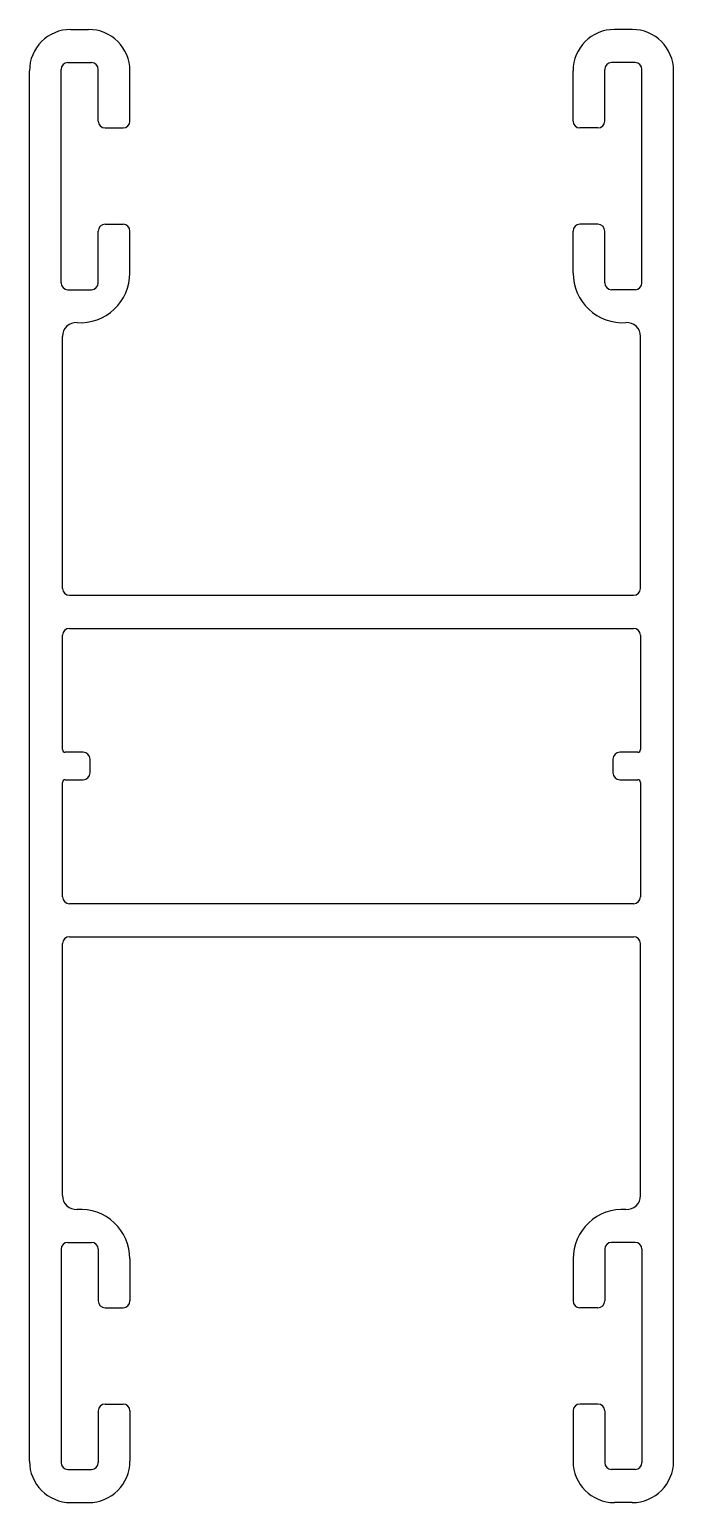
# Model space of a CAD drawing. Extents: x 3.4 to 26.8, y 2.9 to 56.4.
import ezdxf

# ---------------------------------------------------------------- set-up
doc = ezdxf.new("R2010")
doc.units = 0
doc.layers.get('0').update_dxf_attribs({"linetype": 'CONTINUOUS'})

msp = doc.modelspace()

# ---------------------------------------------------------------- linework, layer by layer
for p, q in [((4.904, 56.423), (5.554, 56.423)), ((25.304, 56.423), (24.654, 56.423)), ((4.804, 55.223), (5.654, 55.223)), ((25.404, 55.223), (24.554, 55.223)), ((3.404, 4.423), (3.404, 54.923)), ((4.554, 47.223), (4.554, 54.973)), ((5.904, 53.098), (5.904, 54.973)), ((7.054, 53.098), (7.054, 54.923)), ((23.154, 53.098), (23.154, 54.923)), ((24.304, 53.098), (24.304, 54.973)), ((25.654, 47.223), (25.654, 54.973)), ((26.804, 4.423), (26.804, 54.923)), ((6.154, 52.848), (6.804, 52.848)), ((24.054, 52.848), (23.404, 52.848)), ((6.154, 49.348), (6.804, 49.348)), ((24.054, 49.348), (23.404, 49.348)), ((5.904, 47.223), (5.904, 49.098)), ((7.054, 47.573), (7.054, 49.098)), ((23.154, 47.573), (23.154, 49.098)), ((24.304, 47.223), (24.304, 49.098)), ((4.804, 46.973), (5.654, 46.973)), ((25.404, 46.973), (24.554, 46.973)), ((4.604, 36.123), (4.604, 45.278)), ((25.604, 36.123), (25.604, 45.278)), ((4.854, 35.873), (25.354, 35.873)), ((4.604, 30.273), (4.604, 34.423)), ((4.854, 34.673), (25.354, 34.673)), ((25.604, 34.423), (25.604, 30.273)), ((5.354, 30.173), (4.704, 30.173)), ((25.504, 30.173), (24.854, 30.173)), ((5.604, 29.423), (5.604, 29.923)), ((24.604, 29.923), (24.604, 29.423)), ((4.604, 24.923), (4.604, 29.073)), ((4.704, 29.173), (5.354, 29.173)), ((24.854, 29.173), (25.504, 29.173)), ((25.604, 29.073), (25.604, 24.923)), ((25.354, 24.673), (4.854, 24.673)), ((4.604, 14.069), (4.604, 23.223)), ((4.854, 23.473), (25.354, 23.473)), ((25.604, 14.069), (25.604, 23.223)), ((4.804, 12.373), (5.654, 12.373)), ((25.404, 12.373), (24.554, 12.373)), ((4.554, 12.123), (4.554, 4.373)), ((5.904, 12.123), (5.904, 10.248)), ((7.054, 11.773), (7.054, 10.248)), ((23.154, 11.773), (23.154, 10.248)), ((24.304, 12.123), (24.304, 10.248)), ((25.654, 12.123), (25.654, 4.373)), ((6.154, 9.998), (6.804, 9.998)), ((24.054, 9.998), (23.404, 9.998)), ((6.154, 6.498), (6.804, 6.498)), ((24.054, 6.498), (23.404, 6.498)), ((5.904, 6.248), (5.904, 4.373)), ((7.054, 6.248), (7.054, 4.423)), ((23.154, 6.248), (23.154, 4.423)), ((24.304, 6.248), (24.304, 4.373)), ((4.804, 4.123), (5.654, 4.123)), ((25.404, 4.123), (24.554, 4.123)), ((4.904, 2.923), (5.554, 2.923)), ((25.304, 2.923), (24.654, 2.923))]:
    msp.add_line(p, q)
for centre, radius, start, end in [((4.904, 54.923), 1.5, 90, 180), ((5.554, 54.923), 1.5, 0, 90), ((24.654, 54.923), 1.5, 90, 180), ((25.304, 54.923), 1.5, 0, 90), ((4.804, 54.973), 0.25, 90, 180), ((5.654, 54.973), 0.25, 0, 90), ((24.554, 54.973), 0.25, 90, 180), ((25.404, 54.973), 0.25, 0, 90), ((6.154, 53.098), 0.25, 180, 270), ((6.804, 53.098), 0.25, 270, 360), ((23.404, 53.098), 0.25, 180, 270), ((24.054, 53.098), 0.25, 270, 360), ((6.154, 49.098), 0.25, 90, 180), ((6.804, 49.098), 0.25, 0, 90), ((23.404, 49.098), 0.25, 90, 180), ((24.054, 49.098), 0.25, 0, 90), ((4.804, 47.223), 0.25, 180, 270), ((5.254, 47.573), 1.8, 266.2607, 0), ((5.654, 47.223), 0.25, 270, 360), ((24.954, 47.573), 1.8, 180, 273.7393), ((24.554, 47.223), 0.25, 180, 270), ((25.404, 47.223), 0.25, 270, 360), ((5.104, 45.278), 0.5, 86.2607, 180), ((25.104, 45.278), 0.5, 0, 93.7393), ((4.854, 36.123), 0.25, 180, 270), ((25.354, 36.123), 0.25, 270, 360), ((4.854, 34.423), 0.25, 90, 180), ((25.354, 34.423), 0.25, 0, 90), ((4.704, 30.273), 0.1, 180, 270), ((5.354, 29.923), 0.25, 0, 90), ((24.854, 29.923), 0.25, 90, 180), ((25.504, 30.273), 0.1, 270, 0), ((4.704, 29.073), 0.1, 90, 180), ((5.354, 29.423), 0.25, 270, 360), ((24.854, 29.423), 0.25, 180, 270), ((25.504, 29.073), 0.1, 0, 90), ((4.854, 24.923), 0.25, 180, 270), ((25.354, 24.923), 0.25, 270, 360), ((4.854, 23.223), 0.25, 90, 180), ((25.354, 23.223), 0.25, 0, 90), ((5.104, 14.069), 0.5, 180, 273.7393), ((25.104, 14.069), 0.5, 266.2607, 360), ((5.254, 11.773), 1.8, 0, 93.7393), ((24.954, 11.773), 1.8, 86.2607, 180), ((4.804, 12.123), 0.25, 90, 180), ((5.654, 12.123), 0.25, 0, 90), ((24.554, 12.123), 0.25, 90, 180), ((25.404, 12.123), 0.25, 0, 90), ((6.154, 10.248), 0.25, 180, 270), ((6.804, 10.248), 0.25, 270, 360), ((23.404, 10.248), 0.25, 180, 270), ((24.054, 10.248), 0.25, 270, 360), ((6.154, 6.248), 0.25, 90, 180), ((6.804, 6.248), 0.25, 0, 90), ((23.404, 6.248), 0.25, 90, 180), ((24.054, 6.248), 0.25, 0, 90), ((4.904, 4.423), 1.5, 180, 270), ((4.804, 4.373), 0.25, 180, 270), ((5.554, 4.423), 1.5, 270, 360), ((5.654, 4.373), 0.25, 270, 360), ((24.654, 4.423), 1.5, 180, 270), ((24.554, 4.373), 0.25, 180, 270), ((25.304, 4.423), 1.5, 270, 0), ((25.404, 4.373), 0.25, 270, 360)]:
    msp.add_arc(centre, radius, start, end)

doc.saveas('drawing.dxf')
